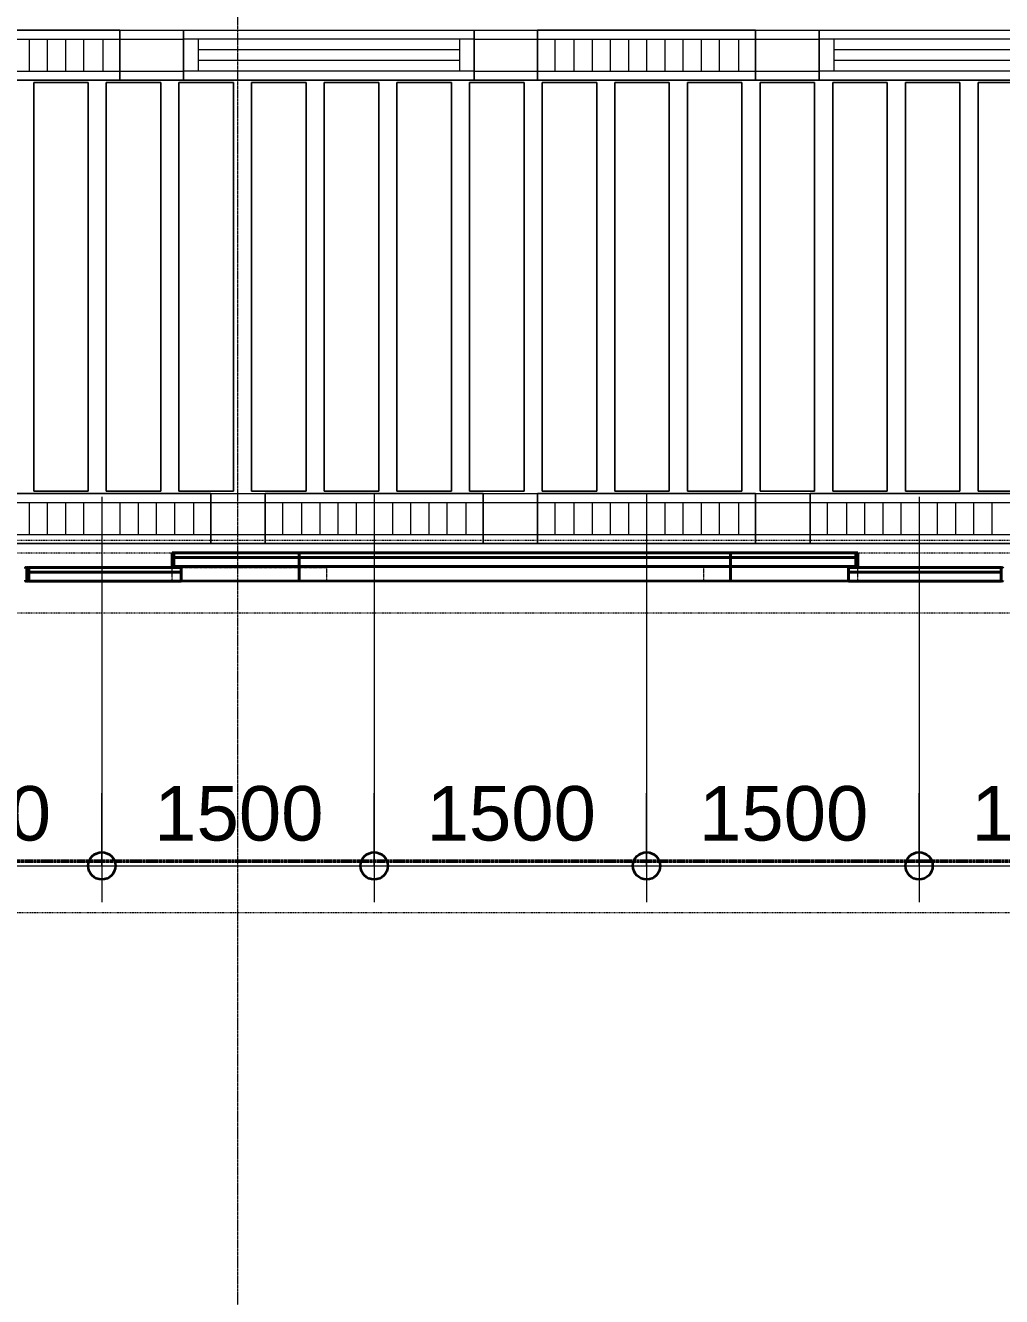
# Model space of a CAD drawing. Header units: millimetres. Extents: x -853228 to -774636, y -17776 to 22455.
# Drawn here: x -814253 to -808878, y -3994 to 3003 of the extents above; entities that cross this region are included whole.
import ezdxf

# ---------------------------------------------------------------- set-up
doc = ezdxf.new("R2010")
doc.units = ezdxf.units.MM
for name, pattern in [('DASH', [6.35, 3.175, -3.175]), ('DPA_Grid _ Level 100', [10, 5.5, -1.6, 1.3, -1.6]), ('DPA_Hidden 50', [3, 2, -1]), ('DPA_Hidden 500', [1.4, 0.8, -0.6])]:
    doc.linetypes.add(name, pattern=pattern)
for name, color, linetype, lineweight in [('A-ANNO-DIMS', 1, 'Continuous', 9), ('A-ANNO-DIMS-100', 1, 'Continuous', 9), ('A-DETL', 1, 'Continuous', 70), ('A-GENM', 1, 'Continuous', 9), ('A-GENM-HDLN', 2, 'DPA_Hidden 500', 9), ('A-GLAZ-CURT', 2, 'Continuous', 9), ('G-ANNO-SECL', 3, 'Continuous', 9), ('Q-SPCQ', 2, 'Continuous', 35), ('Q-SPCQ-HDLN', 2, 'DASH', 9), ('S-GRID', 251, 'Continuous', 9)]:
    doc.layers.add(name, color=color, linetype=linetype, lineweight=lineweight)
doc.styles.add('Arial_2', font='arial.ttf', dxfattribs={"height": 300})
doc.dimstyles.new('DPA-DIM-3_0_C-C', dxfattribs={"dimscale": 304.8, "dimtxt": 306.07782, "dimasz": 0.492126, "dimexe": 0.656168, "dimexo": 0.0625, "dimgap": 0.164042, "dimtad": 1, "dimdec": 0, "dimzin": 0, "dimdsep": 46, "dimtxsty": 'Arial_2', "dimblk1": 'DOTBLANK', "dimblk2": 'DOTBLANK', "dimsah": 1, "dimcen": 0.09, "dimdle": 0.656168, "dimadec": 8, "dimazin": 0, "dimtfac": 1, "dimtdec": 4, "dimtix": 1, "dimtmove": 0, "dimatfit": 3, "dimfxl": 1.312336, "dimfxlon": 1, "dimtvp": 1, "dimtolj": 1, "dimtzin": 0, "dimarcsym": 2})

# ---------------------------------------------------------------- blocks, each defined once
blk = doc.blocks.new('DPA_CP_Metal Ceiling Panel - Vertical Panel with Gap-11114031-4281-01 ENLARGED LOWER PLATFORM LEVEL - REFLECTED CEILING PLAN - SHEET 2')
at = {"layer": 'A-GLAZ-CURT'}
for p, q in [((-785007.4, 2689), (-785007.4, 439)), ((-784707.4, 2689), (-785007.4, 2689)), ((-784707.4, 2689), (-785007.4, 2689)), ((-785007.4, 2689), (-785007.4, 439)), ((-785007.4, 439), (-785007.4, 2689)), ((-785007.4, 2689), (-784707.4, 2689)), ((-784707.4, 2689), (-784707.4, 439)), ((-784707.4, 439), (-784707.4, 2689)), ((-784707.4, 2689), (-784707.4, 439)), ((-784707.4, 439), (-785007.4, 439)), ((-785007.4, 439), (-784707.4, 439)), ((-784707.4, 439), (-785007.4, 439))]:
    blk.add_line(p, q, dxfattribs=at)
blk = doc.blocks.new('DPA_Speciality_PlatformScreenDoor - Length_135300-12767973-4281-01 ENLARGED LOWER PLATFORM LEVEL - REFLECTED CEILING PLAN - SHEET 2')
at = {"layer": 'A-GENM'}
for p, q in [((92337.5, -250), (92139.7, -250)), ((92139.7, -250), (92337.5, -250)), ((92232.5, -250), (92142.5, -250)), ((92142.5, -250), (92232.5, -250)), ((92242.5, -250), (92332.5, -250)), ((92332.5, -250), (92242.5, -250)), ((96712.5, -250), (96910.3, -250)), ((96910.3, -250), (96712.5, -250)), ((96807.5, -250), (96717.5, -250)), ((96717.5, -250), (96807.5, -250)), ((96817.5, -250), (96907.5, -250)), ((96907.5, -250), (96817.5, -250)), ((92890.3, -330), (93014.1, -330)), ((92900.9, -330), (92954, -330)), ((92950.4, -330), (93003.5, -330)), ((94490.3, -330), (94614.1, -330)), ((94500.9, -330), (94554, -330)), ((94550.4, -330), (94603.5, -330))]:
    blk.add_line(p, q, dxfattribs=at)
at = {"layer": 'A-GENM-HDLN'}
for p, q in [((92637.5, -175), (92637.5, -250)), ((92637.5, -175), (93487.5, -175)), ((93487.5, -250), (93487.5, -175)), ((95562.5, -250), (95562.5, -175)), ((96412.5, -175), (95562.5, -175)), ((96412.5, -175), (96412.5, -250)), ((92637.5, -250), (93487.5, -250)), ((96412.5, -250), (95562.5, -250))]:
    blk.add_line(p, q, dxfattribs=at)
at = {"layer": 'Q-SPCQ', "linetype": 'DASH', "lineweight": 9}
blk.add_line((61742.7, 1650), (132340.1, 1650), dxfattribs=at)
at = {"layer": 'Q-SPCQ'}
for p, q in [((92687.5, -175), (91847.5, -175)), ((91847.5, -175), (92687.5, -175)), ((91847.5, -175), (91847.5, -225)), ((91847.5, -175), (91847.5, -225)), ((91847.5, -245), (91847.5, -180)), ((91847.5, -180), (91847.5, -245)), ((91877.5, -175), (92657.5, -175)), ((92657.5, -175), (91877.5, -175)), ((92657.5, -175), (91877.5, -175)), ((91877.5, -175), (92657.5, -175)), ((92637.5, -175), (93337.5, -175)), ((92687.5, -225), (92687.5, -175)), ((92687.5, -175), (92687.5, -225)), ((93337.5, -175), (93337.5, -330)), ((93337.5, -175), (95712.5, -175)), ((93337.5, -330), (93337.5, -175)), ((93337.5, -200), (93337.5, -175.9)), ((93337.5, -175.9), (93337.5, -200)), ((93337.5, -305), (93337.5, -200)), ((93337.5, -200), (93337.5, -305)), ((95712.5, -175), (95712.5, -330)), ((95712.5, -175), (96412.5, -175)), ((95712.5, -330), (95712.5, -175)), ((95712.5, -200), (95712.5, -175.9)), ((95712.5, -175.9), (95712.5, -200)), ((95712.5, -305), (95712.5, -200)), ((95712.5, -200), (95712.5, -305)), ((96362.5, -175), (97202.5, -175)), ((97202.5, -175), (96362.5, -175)), ((96362.5, -175), (96362.5, -225)), ((96362.5, -225), (96362.5, -175)), ((97172.5, -175), (96392.5, -175)), ((96392.5, -175), (97172.5, -175)), ((96392.5, -175), (97172.5, -175)), ((97172.5, -175), (96392.5, -175)), ((97202.5, -225), (97202.5, -175)), ((97202.5, -225), (97202.5, -175)), ((97202.5, -180), (97202.5, -245)), ((97202.5, -245), (97202.5, -180)), ((97212.5, -245), (97212.5, -180)), ((97212.5, -180), (97212.5, -245)), ((97212.5, -180), (97212.5, -245)), ((97212.5, -245), (97212.5, -180)), ((91847.5, -225), (92687.5, -225)), ((92687.5, -225), (91847.5, -225)), ((91847.5, -250), (91847.5, -225)), ((91847.5, -225), (91847.5, -250)), ((92687.5, -225), (91847.5, -225)), ((91847.5, -225), (91847.5, -250)), ((91847.5, -250), (91847.5, -225)), ((91847.5, -225), (92687.5, -225)), ((92687.5, -225), (91847.5, -225)), ((91847.5, -225), (92687.5, -225)), ((91847.5, -250), (92687.5, -250)), ((92687.5, -250), (91847.5, -250)), ((91847.5, -250), (92687.5, -250)), ((92687.5, -250), (91847.5, -250)), ((92657.5, -225), (91877.5, -225)), ((91877.5, -225), (92657.5, -225)), ((91877.5, -225), (92657.5, -225)), ((92657.5, -225), (91877.5, -225)), ((92637.5, -225), (91897.5, -225)), ((91897.5, -225), (92637.5, -225)), ((92637.5, -225), (91897.5, -225)), ((91897.5, -225), (92637.5, -225)), ((92637.5, -250), (91897.5, -250)), ((91897.5, -250), (92637.5, -250)), ((92637.5, -250), (91897.5, -250)), ((91897.5, -250), (92637.5, -250)), ((92637.5, -305), (92637.5, -250)), ((92637.5, -250), (92637.5, -330)), ((92647.5, -255), (92637.5, -255)), ((92637.5, -255), (92637.5, -330)), ((92637.5, -330), (92637.5, -255)), ((92637.5, -255), (92647.5, -255)), ((92647.5, -330), (92647.5, -255)), ((92647.5, -255), (92647.5, -330)), ((93337.5, -255), (92647.5, -255)), ((92647.5, -255), (93337.5, -255)), ((92647.5, -255), (92647.5, -305)), ((92647.5, -255), (92647.5, -305)), ((92687.5, -225), (92687.5, -250)), ((92687.5, -225), (92687.5, -250)), ((92687.5, -250), (92687.5, -225)), ((92687.5, -225), (92687.5, -250)), ((92697.5, -255), (93277.5, -255)), ((93277.5, -255), (92697.5, -255)), ((93287.5, -255), (92697.5, -255)), ((92697.5, -255), (93287.5, -255)), ((95712.5, -255), (93337.5, -255)), ((93337.5, -255), (95712.5, -255)), ((93337.5, -255), (93337.5, -305)), ((93337.5, -255), (93337.5, -305)), ((93337.5, -305), (93337.5, -255)), ((93337.5, -255), (93337.5, -305)), ((95662.5, -255), (93387.5, -255)), ((93387.5, -255), (95662.5, -255)), ((93397.5, -255), (95652.5, -255)), ((95652.5, -255), (93397.5, -255)), ((95712.5, -255), (96402.5, -255)), ((96402.5, -255), (95712.5, -255)), ((95712.5, -255), (95712.5, -305)), ((95712.5, -305), (95712.5, -255)), ((95712.5, -305), (95712.5, -255)), ((95712.5, -255), (95712.5, -305)), ((95762.5, -255), (96352.5, -255)), ((96352.5, -255), (95762.5, -255)), ((96352.5, -255), (95772.5, -255)), ((95772.5, -255), (96352.5, -255)), ((97202.5, -225), (96362.5, -225)), ((96362.5, -225), (97202.5, -225)), ((96362.5, -250), (96362.5, -225)), ((96362.5, -250), (96362.5, -225)), ((97202.5, -225), (96362.5, -225)), ((96362.5, -225), (96362.5, -250)), ((96362.5, -250), (96362.5, -225)), ((96362.5, -225), (97202.5, -225)), ((96362.5, -225), (97202.5, -225)), ((97202.5, -225), (96362.5, -225)), ((97202.5, -250), (96362.5, -250)), ((96362.5, -250), (97202.5, -250)), ((96362.5, -250), (97202.5, -250)), ((97202.5, -250), (96362.5, -250)), ((96392.5, -225), (97172.5, -225)), ((97172.5, -225), (96392.5, -225)), ((97172.5, -225), (96392.5, -225)), ((96392.5, -225), (97172.5, -225)), ((96402.5, -255), (96402.5, -330)), ((96412.5, -255), (96402.5, -255)), ((96402.5, -255), (96412.5, -255)), ((96402.5, -330), (96402.5, -255)), ((96402.5, -305), (96402.5, -255)), ((96402.5, -305), (96402.5, -255)), ((96412.5, -225), (97152.5, -225)), ((97152.5, -225), (96412.5, -225)), ((96412.5, -225), (97152.5, -225)), ((97152.5, -225), (96412.5, -225)), ((96412.5, -250), (97152.5, -250)), ((97152.5, -250), (96412.5, -250)), ((96412.5, -250), (97152.5, -250)), ((97152.5, -250), (96412.5, -250)), ((96412.5, -330), (96412.5, -250)), ((96412.5, -250), (96412.5, -305)), ((96412.5, -330), (96412.5, -255)), ((96412.5, -255), (96412.5, -330)), ((97202.5, -225), (97202.5, -250)), ((97202.5, -250), (97202.5, -225)), ((97202.5, -250), (97202.5, -225)), ((97202.5, -225), (97202.5, -250)), ((92637.5, -329.1), (92637.5, -305)), ((92637.5, -330), (93337.5, -330)), ((92637.5, -330), (92647.5, -330)), ((92647.5, -330), (92637.5, -330)), ((93337.5, -305), (92647.5, -305)), ((92647.5, -305), (93327.5, -305)), ((92647.5, -305), (92647.5, -330)), ((92647.5, -305), (92647.5, -330)), ((92647.5, -305), (93327.5, -305)), ((93327.5, -305), (92647.5, -305)), ((92647.5, -330), (92647.5, -305)), ((92647.5, -305), (92647.5, -330)), ((93337.5, -305), (92647.5, -305)), ((92647.5, -305), (93337.5, -305)), ((93327.5, -330), (92647.5, -330)), ((92647.5, -330), (93337.5, -330)), ((92647.5, -330), (93327.5, -330)), ((93327.5, -330), (92647.5, -330)), ((93277.5, -305), (92697.5, -305)), ((92697.5, -305), (93277.5, -305)), ((93277.5, -305), (92697.5, -305)), ((92697.5, -305), (93277.5, -305)), ((93287.5, -305), (92697.5, -305)), ((92697.5, -305), (93287.5, -305)), ((92697.5, -305), (93277.5, -305)), ((93277.5, -305), (92697.5, -305)), ((93277.5, -330), (92697.5, -330)), ((92697.5, -330), (93277.5, -330)), ((93277.5, -330), (92697.5, -330)), ((92697.5, -330), (93277.5, -330)), ((93327.5, -305), (93337.5, -305)), ((93337.5, -330), (93327.5, -330)), ((93337.5, -329.1), (93337.5, -305)), ((95712.5, -305), (93337.5, -305)), ((93337.5, -305), (93347.5, -305)), ((93337.5, -330), (93337.5, -305)), ((93337.5, -305), (93337.5, -330)), ((95712.5, -305), (93337.5, -305)), ((93337.5, -305), (95712.5, -305)), ((93337.5, -305), (93337.5, -329.1)), ((93337.5, -330), (93337.5, -305)), ((93337.5, -305), (93337.5, -330)), ((93337.5, -330), (95712.5, -330)), ((93347.5, -330), (93337.5, -330)), ((93337.5, -330), (95712.5, -330)), ((93347.5, -305), (95702.5, -305)), ((93347.5, -305), (95702.5, -305)), ((95702.5, -305), (93347.5, -305)), ((95702.5, -330), (93347.5, -330)), ((93347.5, -330), (95702.5, -330)), ((95702.5, -330), (93347.5, -330)), ((95662.5, -305), (93387.5, -305)), ((93387.5, -305), (95662.5, -305)), ((95652.5, -305), (93397.5, -305)), ((93397.5, -305), (95652.5, -305)), ((95652.5, -305), (93397.5, -305)), ((93397.5, -305), (95652.5, -305)), ((93397.5, -305), (95652.5, -305)), ((95652.5, -305), (93397.5, -305)), ((95652.5, -330), (93397.5, -330)), ((93397.5, -330), (95652.5, -330)), ((95652.5, -330), (93397.5, -330)), ((93397.5, -330), (95652.5, -330)), ((95702.5, -305), (95712.5, -305)), ((95712.5, -330), (95702.5, -330)), ((95712.5, -329.1), (95712.5, -305)), ((95712.5, -305), (95722.5, -305)), ((96402.5, -305), (95712.5, -305)), ((95712.5, -305), (95712.5, -330)), ((95712.5, -330), (95712.5, -305)), ((95712.5, -305), (96402.5, -305)), ((96402.5, -305), (95712.5, -305)), ((95712.5, -305), (95712.5, -329.1)), ((95712.5, -330), (95712.5, -305)), ((95712.5, -305), (95712.5, -330)), ((95712.5, -330), (96412.5, -330)), ((95712.5, -330), (96402.5, -330)), ((95722.5, -330), (95712.5, -330)), ((95722.5, -305), (96402.5, -305)), ((96402.5, -305), (95722.5, -305)), ((95722.5, -305), (96402.5, -305)), ((96402.5, -330), (95722.5, -330)), ((96402.5, -330), (95722.5, -330)), ((95722.5, -330), (96402.5, -330)), ((95762.5, -305), (96352.5, -305)), ((96352.5, -305), (95762.5, -305)), ((95772.5, -305), (96352.5, -305)), ((96352.5, -305), (95772.5, -305)), ((95772.5, -305), (96352.5, -305)), ((96352.5, -305), (95772.5, -305)), ((96352.5, -305), (95772.5, -305)), ((95772.5, -305), (96352.5, -305)), ((95772.5, -330), (96352.5, -330)), ((96352.5, -330), (95772.5, -330)), ((95772.5, -330), (96352.5, -330)), ((96352.5, -330), (95772.5, -330)), ((96402.5, -330), (96402.5, -305)), ((96402.5, -330), (96402.5, -305)), ((96402.5, -305), (96402.5, -330)), ((96402.5, -330), (96402.5, -305)), ((96402.5, -330), (96412.5, -330)), ((96412.5, -330), (96402.5, -330)), ((96412.5, -305), (96412.5, -329.1))]:
    blk.add_line(p, q, dxfattribs=at)
for centre, start, end in [((91842.5, -180), 0, 180), ((91842.5, -180), 0, 45), ((97207.5, -180), 0, 180), ((97207.5, -180), 135, 180), ((97207.5, -180), 60, 120), ((97207.5, -180), 360, 30), ((97217.5, -180), 0, 180), ((97217.5, -180), 150, 180), ((97217.5, -180), 60, 120), ((91842.5, -245), 180, 360), ((91842.5, -245), 330, 360), ((97207.5, -245), 180, 210), ((97207.5, -245), 180, 0), ((97207.5, -245), 240, 300), ((97207.5, -245), 330, 0), ((97217.5, -245), 180, 210), ((97217.5, -245), 180, 360), ((97217.5, -245), 240, 300)]:
    blk.add_arc(centre, 5, start, end, dxfattribs=at)
at = {"layer": 'Q-SPCQ-HDLN'}
for p, q in [((132340.1, 0), (61742.7, 0)), ((132340.1, -330), (61742.7, -330)), ((132340.1, -400), (61742.7, -400))]:
    blk.add_line(p, q, dxfattribs=at)
blk = doc.blocks.new('DPA_CP_Metal Ceiling Luminaire2 - Linear Luminaire-12404975-4281-01 ENLARGED LOWER PLATFORM LEVEL - REFLECTED CEILING PLAN - SHEET 2')
at = {"layer": 'A-GLAZ-CURT'}
for p, q in [((-786932.4, 2701.5), (-786932.4, 2976.5)), ((-786932.4, 2976.5), (-785732.4, 2976.5)), ((-786932.4, 2976.5), (-786932.4, 2701.5)), ((-785732.4, 2976.5), (-786932.4, 2976.5)), ((-786932.4, 2976.5), (-785732.4, 2976.5)), ((-786932.4, 2939), (-786932.4, 2701.5)), ((-785732.4, 2976.5), (-785732.4, 2701.5)), ((-785732.4, 2701.5), (-785732.4, 2976.5)), ((-785732.4, 2939), (-785732.4, 2701.5)), ((-786932.4, 2926.5), (-785732.4, 2926.5)), ((-786932.4, 2751.5), (-785732.4, 2751.5)), ((-785732.4, 2701.5), (-786932.4, 2701.5)), ((-785732.4, 2701.5), (-786932.4, 2701.5)), ((-786932.4, 2701.5), (-785732.4, 2701.5))]:
    blk.add_line(p, q, dxfattribs=at)
at = {"layer": 'A-GLAZ-CURT', "linetype": 'DPA_Hidden 50'}
for p, q in [((-786837.4, 2926.5), (-786837.4, 2751.5)), ((-786732.4, 2926.5), (-786732.4, 2751.5)), ((-786632.4, 2926.5), (-786632.4, 2751.5)), ((-786532.4, 2926.5), (-786532.4, 2751.5)), ((-786432.4, 2926.5), (-786432.4, 2751.5)), ((-786332.4, 2926.5), (-786332.4, 2751.5)), ((-786232.4, 2926.5), (-786232.4, 2751.5)), ((-786132.4, 2926.5), (-786132.4, 2751.5)), ((-786032.4, 2926.5), (-786032.4, 2751.5)), ((-785932.4, 2926.5), (-785932.4, 2751.5)), ((-785827.4, 2926.5), (-785827.4, 2751.5))]:
    blk.add_line(p, q, dxfattribs=at)
blk = doc.blocks.new('DPA_CP_Metal Ceiling Panel1 - Horizontal with Gap-13297912-4281-01 ENLARGED LOWER PLATFORM LEVEL - REFLECTED CEILING PLAN - SHEET 2')
at = {"layer": 'A-GLAZ-CURT'}
for p, q in [((-786232.4, 151.5), (-786232.4, 426.5)), ((-786232.4, 151.5), (-786232.4, 426.5)), ((-786232.4, 426.5), (-785932.4, 426.5)), ((-786232.4, 426.5), (-785932.4, 426.5)), ((-786232.4, 151.5), (-786232.4, 426.5)), ((-785932.4, 151.5), (-785932.4, 426.5)), ((-785932.4, 426.5), (-785932.4, 151.5)), ((-785932.4, 426.5), (-785932.4, 151.5)), ((-786232.4, 376.5), (-785932.4, 376.5)), ((-786232.4, 201.5), (-785932.4, 201.5)), ((-786232.4, 151.5), (-785932.4, 151.5)), ((-785932.4, 151.5), (-786232.4, 151.5)), ((-785932.4, 151.5), (-786232.4, 151.5))]:
    blk.add_line(p, q, dxfattribs=at)
blk = doc.blocks.new('DPA_CP_Metal Ceiling Air Supply1 - Linear Diffuser Air Supply-12404980-4281-01 ENLARGED LOWER PLATFORM LEVEL - REFLECTED CEILING PLAN - SHEET 2')
at = {"layer": 'A-GLAZ-CURT'}
for p, q in [((-788882.4, 2701.5), (-788882.4, 2976.5)), ((-788882.4, 2976.5), (-787282.4, 2976.5)), ((-788882.4, 2701.5), (-788882.4, 2976.5)), ((-788882.4, 2976.5), (-787282.4, 2976.5)), ((-788882.4, 2976.5), (-787282.4, 2976.5)), ((-788882.4, 2701.5), (-788882.4, 2976.5)), ((-787282.4, 2701.5), (-787282.4, 2976.5)), ((-787282.4, 2976.5), (-787282.4, 2701.5)), ((-787282.4, 2976.5), (-787282.4, 2701.5)), ((-787282.4, 2926.5), (-788882.4, 2926.5)), ((-788802.4, 2926.5), (-788802.4, 2751.5)), ((-787362.4, 2926.5), (-787362.4, 2751.5)), ((-787282.4, 2751.5), (-788882.4, 2751.5)), ((-788882.4, 2701.5), (-787282.4, 2701.5)), ((-787282.4, 2701.5), (-788882.4, 2701.5)), ((-787282.4, 2701.5), (-788882.4, 2701.5))]:
    blk.add_line(p, q, dxfattribs=at)
at = {"layer": 'A-GLAZ-CURT', "linetype": 'DPA_Hidden 50'}
for p, q in [((-787362.4, 2868.2), (-788802.4, 2868.2)), ((-787362.4, 2809.9), (-788802.4, 2809.9))]:
    blk.add_line(p, q, dxfattribs=at)
blk = doc.blocks.new('DPA_CP_Metal Ceiling Panel1 - Horizontal with Gap-16028279-4281-01 ENLARGED LOWER PLATFORM LEVEL - REFLECTED CEILING PLAN - SHEET 2')
at = {"layer": 'A-GLAZ-CURT'}
for p, q in [((-787282.4, 2701.5), (-787282.4, 2976.5)), ((-787282.4, 2701.5), (-787282.4, 2976.5)), ((-787282.4, 2976.5), (-786932.4, 2976.5)), ((-787282.4, 2976.5), (-786932.4, 2976.5)), ((-787282.4, 2701.5), (-787282.4, 2976.5)), ((-786932.4, 2701.5), (-786932.4, 2976.5)), ((-786932.4, 2976.5), (-786932.4, 2701.5)), ((-786932.4, 2976.5), (-786932.4, 2701.5)), ((-787282.4, 2926.5), (-786932.4, 2926.5)), ((-787282.4, 2751.5), (-786932.4, 2751.5)), ((-787282.4, 2701.5), (-786932.4, 2701.5)), ((-786932.4, 2701.5), (-787282.4, 2701.5)), ((-786932.4, 2701.5), (-787282.4, 2701.5))]:
    blk.add_line(p, q, dxfattribs=at)
blk = doc.blocks.new('DIMBLOCK80-4281-01 ENLARGED LOWER PLATFORM LEVEL - REFLECTED CEILING PLAN - SHEET 2')
at = {"layer": 'A-ANNO-DIMS-100'}
for p, q in [((-815332.4, -1223.5), (-815332.4, -1823.5)), ((-815332.4, -1623.5), (-815332.4, -1223.5)), ((-813832.4, -1223.5), (-813832.4, -1823.5)), ((-813832.4, -1623.5), (-813832.4, -1223.5)), ((-815332.4, -1623.5), (-813832.4, -1623.5))]:
    blk.add_line(p, q, dxfattribs=at)
at = {"layer": 'A-ANNO-DIMS-100', "lineweight": 35}
for centre in [(-815332.4, -1623.5), (-813832.4, -1623.5)]:
    blk.add_circle(centre, 75, dxfattribs=at)
at = {"layer": 'A-ANNO-DIMS-100', "color": 0, "insert": (-815043.8, -1184.1), "char_height": 300, "width": 1107.531, "attachment_point": 1, "line_spacing_factor": 0.941778, "style": 'Arial_2'}
blk.add_mtext('1500', dxfattribs=at)
blk = doc.blocks.new('_DotBlank')
at = {"color": 0, "linetype": 'ByBlock', "lineweight": -2}
blk.add_line((-0.5, 0), (-1, 0), dxfattribs=at)
blk.add_circle((0, 0), 0.5, dxfattribs=at)
blk = doc.blocks.new('DIMBLOCK81-4281-01 ENLARGED LOWER PLATFORM LEVEL - REFLECTED CEILING PLAN - SHEET 2')
at = {"layer": 'A-ANNO-DIMS-100'}
for p, q in [((-813832.4, -1223.5), (-813832.4, -1823.5)), ((-813832.4, -1623.5), (-813832.4, -1223.5)), ((-812332.4, -1223.5), (-812332.4, -1823.5)), ((-812332.4, -1623.5), (-812332.4, -1223.5)), ((-813832.4, -1623.5), (-812132.4, -1623.5))]:
    blk.add_line(p, q, dxfattribs=at)
at = {"layer": 'A-ANNO-DIMS-100', "lineweight": 35}
for centre in [(-813832.4, -1623.5), (-812332.4, -1623.5)]:
    blk.add_circle(centre, 75, dxfattribs=at)
at = {"layer": 'A-ANNO-DIMS-100', "color": 0, "insert": (-813543.8, -1184.1), "char_height": 300, "width": 1107.531, "attachment_point": 1, "line_spacing_factor": 0.941778, "style": 'Arial_2'}
blk.add_mtext('1500', dxfattribs=at)
blk = doc.blocks.new('DIMBLOCK82-4281-01 ENLARGED LOWER PLATFORM LEVEL - REFLECTED CEILING PLAN - SHEET 2')
at = {"layer": 'A-ANNO-DIMS-100'}
for p, q in [((-812332.4, -1223.5), (-812332.4, -1823.5)), ((-812332.4, -1623.5), (-812332.4, -1223.5)), ((-810832.4, -1223.5), (-810832.4, -1823.5)), ((-810832.4, -1623.5), (-810832.4, -1223.5)), ((-812532.4, -1623.5), (-810832.4, -1623.5))]:
    blk.add_line(p, q, dxfattribs=at)
at = {"layer": 'A-ANNO-DIMS-100', "lineweight": 35}
for centre in [(-812332.4, -1623.5), (-810832.4, -1623.5)]:
    blk.add_circle(centre, 75, dxfattribs=at)
at = {"layer": 'A-ANNO-DIMS-100', "color": 0, "insert": (-812043.8, -1184.1), "char_height": 300, "width": 1107.531, "attachment_point": 1, "line_spacing_factor": 0.941778, "style": 'Arial_2'}
blk.add_mtext('1500', dxfattribs=at)
blk = doc.blocks.new('DIMBLOCK83-4281-01 ENLARGED LOWER PLATFORM LEVEL - REFLECTED CEILING PLAN - SHEET 2')
at = {"layer": 'A-ANNO-DIMS-100'}
for p, q in [((-810832.4, -1223.5), (-810832.4, -1823.5)), ((-810832.4, -1623.5), (-810832.4, -1223.5)), ((-809332.4, -1223.5), (-809332.4, -1823.5)), ((-809332.4, -1623.5), (-809332.4, -1223.5)), ((-810832.4, -1623.5), (-809332.4, -1623.5))]:
    blk.add_line(p, q, dxfattribs=at)
at = {"layer": 'A-ANNO-DIMS-100', "lineweight": 35}
for centre in [(-810832.4, -1623.5), (-809332.4, -1623.5)]:
    blk.add_circle(centre, 75, dxfattribs=at)
at = {"layer": 'A-ANNO-DIMS-100', "color": 0, "insert": (-810543.8, -1184.1), "char_height": 300, "width": 1107.531, "attachment_point": 1, "line_spacing_factor": 0.941778, "style": 'Arial_2'}
blk.add_mtext('1500', dxfattribs=at)
blk = doc.blocks.new('DIMBLOCK84-4281-01 ENLARGED LOWER PLATFORM LEVEL - REFLECTED CEILING PLAN - SHEET 2')
at = {"layer": 'A-ANNO-DIMS-100'}
for p, q in [((-809332.4, -1223.5), (-809332.4, -1823.5)), ((-809332.4, -1623.5), (-809332.4, -1223.5)), ((-807832.4, -1223.5), (-807832.4, -1823.5)), ((-807832.4, -1623.5), (-807832.4, -1223.5)), ((-809332.4, -1623.5), (-807632.4, -1623.5))]:
    blk.add_line(p, q, dxfattribs=at)
at = {"layer": 'A-ANNO-DIMS-100', "lineweight": 35}
for centre in [(-809332.4, -1623.5), (-807832.4, -1623.5)]:
    blk.add_circle(centre, 75, dxfattribs=at)
at = {"layer": 'A-ANNO-DIMS-100', "color": 0, "insert": (-809043.8, -1184.1), "char_height": 300, "width": 1107.531, "attachment_point": 1, "line_spacing_factor": 0.941778, "style": 'Arial_2'}
blk.add_mtext('1500', dxfattribs=at)

msp = doc.modelspace()

# ---------------------------------------------------------------- linework, layer by layer
at = {"layer": 'A-DETL', "color": 55, "linetype": 'DPA_Hidden 50', "lineweight": 9}
for p, q in [((-812332.4, 428), (-812332.4, -1392)), ((-812332.4, 428), (-812332.4, -1392)), ((-810832.4, 428), (-810832.4, -1392)), ((-813832.4, 408), (-813832.4, -1392)), ((-809332.4, 408), (-809332.4, -1392))]:
    msp.add_line(p, q, dxfattribs=at)
at = {"layer": 'G-ANNO-SECL', "linetype": 'DPA_Grid _ Level 100', "lineweight": 50}
msp.add_line((-851417.7, -1598.3), (-777570.3, -1598.3), dxfattribs=at)
at = {"layer": 'S-GRID', "linetype": 'DPA_Grid _ Level 100'}
msp.add_line((-813082.4, -17775.6), (-813082.4, 20540.3), dxfattribs=at)

# ---------------------------------------------------------------- block references
at = {"layer": 'A-GLAZ-CURT'}
for name, p in [('DPA_CP_Metal Ceiling Luminaire2 - Linear Luminaire-12404975-4281-01 ENLARGED LOWER PLATFORM LEVEL - REFLECTED CEILING PLAN - SHEET 2', (-28000, 0)), ('DPA_CP_Metal Ceiling Luminaire2 - Linear Luminaire-12404975-4281-01 ENLARGED LOWER PLATFORM LEVEL - REFLECTED CEILING PLAN - SHEET 2', (-28000, 0)), ('DPA_CP_Metal Ceiling Luminaire2 - Linear Luminaire-12404975-4281-01 ENLARGED LOWER PLATFORM LEVEL - REFLECTED CEILING PLAN - SHEET 2', (-28000, 0)), ('DPA_CP_Metal Ceiling Panel1 - Horizontal with Gap-16028279-4281-01 ENLARGED LOWER PLATFORM LEVEL - REFLECTED CEILING PLAN - SHEET 2', (-26450, 0)), ('DPA_CP_Metal Ceiling Panel1 - Horizontal with Gap-16028279-4281-01 ENLARGED LOWER PLATFORM LEVEL - REFLECTED CEILING PLAN - SHEET 2', (-26450, 0)), ('DPA_CP_Metal Ceiling Panel1 - Horizontal with Gap-16028279-4281-01 ENLARGED LOWER PLATFORM LEVEL - REFLECTED CEILING PLAN - SHEET 2', (-26450, 0)), ('DPA_CP_Metal Ceiling Air Supply1 - Linear Diffuser Air Supply-12404980-4281-01 ENLARGED LOWER PLATFORM LEVEL - REFLECTED CEILING PLAN - SHEET 2', (-24500, 0)), ('DPA_CP_Metal Ceiling Air Supply1 - Linear Diffuser Air Supply-12404980-4281-01 ENLARGED LOWER PLATFORM LEVEL - REFLECTED CEILING PLAN - SHEET 2', (-24500, 0)), ('DPA_CP_Metal Ceiling Air Supply1 - Linear Diffuser Air Supply-12404980-4281-01 ENLARGED LOWER PLATFORM LEVEL - REFLECTED CEILING PLAN - SHEET 2', (-24500, 0)), ('DPA_CP_Metal Ceiling Panel1 - Horizontal with Gap-16028279-4281-01 ENLARGED LOWER PLATFORM LEVEL - REFLECTED CEILING PLAN - SHEET 2', (-24500, 0)), ('DPA_CP_Metal Ceiling Panel1 - Horizontal with Gap-16028279-4281-01 ENLARGED LOWER PLATFORM LEVEL - REFLECTED CEILING PLAN - SHEET 2', (-24500, 0)), ('DPA_CP_Metal Ceiling Panel1 - Horizontal with Gap-16028279-4281-01 ENLARGED LOWER PLATFORM LEVEL - REFLECTED CEILING PLAN - SHEET 2', (-24500, 0)), ('DPA_CP_Metal Ceiling Luminaire2 - Linear Luminaire-12404975-4281-01 ENLARGED LOWER PLATFORM LEVEL - REFLECTED CEILING PLAN - SHEET 2', (-24500, 0)), ('DPA_CP_Metal Ceiling Luminaire2 - Linear Luminaire-12404975-4281-01 ENLARGED LOWER PLATFORM LEVEL - REFLECTED CEILING PLAN - SHEET 2', (-24500, 0)), ('DPA_CP_Metal Ceiling Luminaire2 - Linear Luminaire-12404975-4281-01 ENLARGED LOWER PLATFORM LEVEL - REFLECTED CEILING PLAN - SHEET 2', (-24500, 0)), ('DPA_CP_Metal Ceiling Panel1 - Horizontal with Gap-16028279-4281-01 ENLARGED LOWER PLATFORM LEVEL - REFLECTED CEILING PLAN - SHEET 2', (-22950, 0)), ('DPA_CP_Metal Ceiling Panel1 - Horizontal with Gap-16028279-4281-01 ENLARGED LOWER PLATFORM LEVEL - REFLECTED CEILING PLAN - SHEET 2', (-22950, 0)), ('DPA_CP_Metal Ceiling Panel1 - Horizontal with Gap-16028279-4281-01 ENLARGED LOWER PLATFORM LEVEL - REFLECTED CEILING PLAN - SHEET 2', (-22950, 0)), ('DPA_CP_Metal Ceiling Air Supply1 - Linear Diffuser Air Supply-12404980-4281-01 ENLARGED LOWER PLATFORM LEVEL - REFLECTED CEILING PLAN - SHEET 2', (-21000, 0)), ('DPA_CP_Metal Ceiling Air Supply1 - Linear Diffuser Air Supply-12404980-4281-01 ENLARGED LOWER PLATFORM LEVEL - REFLECTED CEILING PLAN - SHEET 2', (-21000, 0)), ('DPA_CP_Metal Ceiling Air Supply1 - Linear Diffuser Air Supply-12404980-4281-01 ENLARGED LOWER PLATFORM LEVEL - REFLECTED CEILING PLAN - SHEET 2', (-21000, 0)), ('DPA_CP_Metal Ceiling Panel - Vertical Panel with Gap-11114031-4281-01 ENLARGED LOWER PLATFORM LEVEL - REFLECTED CEILING PLAN - SHEET 2', (-29200, 0)), ('DPA_CP_Metal Ceiling Panel - Vertical Panel with Gap-11114031-4281-01 ENLARGED LOWER PLATFORM LEVEL - REFLECTED CEILING PLAN - SHEET 2', (-28800, 0)), ('DPA_CP_Metal Ceiling Panel - Vertical Panel with Gap-11114031-4281-01 ENLARGED LOWER PLATFORM LEVEL - REFLECTED CEILING PLAN - SHEET 2', (-28400, 0)), ('DPA_CP_Metal Ceiling Panel - Vertical Panel with Gap-11114031-4281-01 ENLARGED LOWER PLATFORM LEVEL - REFLECTED CEILING PLAN - SHEET 2', (-28000, 0)), ('DPA_CP_Metal Ceiling Panel - Vertical Panel with Gap-11114031-4281-01 ENLARGED LOWER PLATFORM LEVEL - REFLECTED CEILING PLAN - SHEET 2', (-27600, 0)), ('DPA_CP_Metal Ceiling Panel - Vertical Panel with Gap-11114031-4281-01 ENLARGED LOWER PLATFORM LEVEL - REFLECTED CEILING PLAN - SHEET 2', (-27200, 0)), ('DPA_CP_Metal Ceiling Panel - Vertical Panel with Gap-11114031-4281-01 ENLARGED LOWER PLATFORM LEVEL - REFLECTED CEILING PLAN - SHEET 2', (-26800, 0)), ('DPA_CP_Metal Ceiling Panel - Vertical Panel with Gap-11114031-4281-01 ENLARGED LOWER PLATFORM LEVEL - REFLECTED CEILING PLAN - SHEET 2', (-26400, 0)), ('DPA_CP_Metal Ceiling Panel - Vertical Panel with Gap-11114031-4281-01 ENLARGED LOWER PLATFORM LEVEL - REFLECTED CEILING PLAN - SHEET 2', (-26000, 0)), ('DPA_CP_Metal Ceiling Panel - Vertical Panel with Gap-11114031-4281-01 ENLARGED LOWER PLATFORM LEVEL - REFLECTED CEILING PLAN - SHEET 2', (-25600, 0)), ('DPA_CP_Metal Ceiling Panel - Vertical Panel with Gap-11114031-4281-01 ENLARGED LOWER PLATFORM LEVEL - REFLECTED CEILING PLAN - SHEET 2', (-25200, 0)), ('DPA_CP_Metal Ceiling Panel - Vertical Panel with Gap-11114031-4281-01 ENLARGED LOWER PLATFORM LEVEL - REFLECTED CEILING PLAN - SHEET 2', (-24800, 0)), ('DPA_CP_Metal Ceiling Panel - Vertical Panel with Gap-11114031-4281-01 ENLARGED LOWER PLATFORM LEVEL - REFLECTED CEILING PLAN - SHEET 2', (-24400, 0)), ('DPA_CP_Metal Ceiling Panel - Vertical Panel with Gap-11114031-4281-01 ENLARGED LOWER PLATFORM LEVEL - REFLECTED CEILING PLAN - SHEET 2', (-24000, 0)), ('DPA_CP_Metal Ceiling Luminaire2 - Linear Luminaire-12404975-4281-01 ENLARGED LOWER PLATFORM LEVEL - REFLECTED CEILING PLAN - SHEET 2', (-27500, -2550)), ('DPA_CP_Metal Ceiling Luminaire2 - Linear Luminaire-12404975-4281-01 ENLARGED LOWER PLATFORM LEVEL - REFLECTED CEILING PLAN - SHEET 2', (-27500, -2550)), ('DPA_CP_Metal Ceiling Luminaire2 - Linear Luminaire-12404975-4281-01 ENLARGED LOWER PLATFORM LEVEL - REFLECTED CEILING PLAN - SHEET 2', (-27500, -2550)), ('DPA_CP_Metal Ceiling Panel1 - Horizontal with Gap-13297912-4281-01 ENLARGED LOWER PLATFORM LEVEL - REFLECTED CEILING PLAN - SHEET 2', (-27000, 0)), ('DPA_CP_Metal Ceiling Panel1 - Horizontal with Gap-13297912-4281-01 ENLARGED LOWER PLATFORM LEVEL - REFLECTED CEILING PLAN - SHEET 2', (-27000, 0)), ('DPA_CP_Metal Ceiling Panel1 - Horizontal with Gap-13297912-4281-01 ENLARGED LOWER PLATFORM LEVEL - REFLECTED CEILING PLAN - SHEET 2', (-27000, 0)), ('DPA_CP_Metal Ceiling Luminaire2 - Linear Luminaire-12404975-4281-01 ENLARGED LOWER PLATFORM LEVEL - REFLECTED CEILING PLAN - SHEET 2', (-26000, -2550)), ('DPA_CP_Metal Ceiling Luminaire2 - Linear Luminaire-12404975-4281-01 ENLARGED LOWER PLATFORM LEVEL - REFLECTED CEILING PLAN - SHEET 2', (-26000, -2550)), ('DPA_CP_Metal Ceiling Luminaire2 - Linear Luminaire-12404975-4281-01 ENLARGED LOWER PLATFORM LEVEL - REFLECTED CEILING PLAN - SHEET 2', (-26000, -2550)), ('DPA_CP_Metal Ceiling Panel1 - Horizontal with Gap-13297912-4281-01 ENLARGED LOWER PLATFORM LEVEL - REFLECTED CEILING PLAN - SHEET 2', (-25500, 0)), ('DPA_CP_Metal Ceiling Panel1 - Horizontal with Gap-13297912-4281-01 ENLARGED LOWER PLATFORM LEVEL - REFLECTED CEILING PLAN - SHEET 2', (-25500, 0)), ('DPA_CP_Metal Ceiling Panel1 - Horizontal with Gap-13297912-4281-01 ENLARGED LOWER PLATFORM LEVEL - REFLECTED CEILING PLAN - SHEET 2', (-25500, 0)), ('DPA_CP_Metal Ceiling Luminaire2 - Linear Luminaire-12404975-4281-01 ENLARGED LOWER PLATFORM LEVEL - REFLECTED CEILING PLAN - SHEET 2', (-24500, -2550)), ('DPA_CP_Metal Ceiling Luminaire2 - Linear Luminaire-12404975-4281-01 ENLARGED LOWER PLATFORM LEVEL - REFLECTED CEILING PLAN - SHEET 2', (-24500, -2550)), ('DPA_CP_Metal Ceiling Luminaire2 - Linear Luminaire-12404975-4281-01 ENLARGED LOWER PLATFORM LEVEL - REFLECTED CEILING PLAN - SHEET 2', (-24500, -2550)), ('DPA_CP_Metal Ceiling Panel1 - Horizontal with Gap-13297912-4281-01 ENLARGED LOWER PLATFORM LEVEL - REFLECTED CEILING PLAN - SHEET 2', (-24000, 0)), ('DPA_CP_Metal Ceiling Panel1 - Horizontal with Gap-13297912-4281-01 ENLARGED LOWER PLATFORM LEVEL - REFLECTED CEILING PLAN - SHEET 2', (-24000, 0)), ('DPA_CP_Metal Ceiling Panel1 - Horizontal with Gap-13297912-4281-01 ENLARGED LOWER PLATFORM LEVEL - REFLECTED CEILING PLAN - SHEET 2', (-24000, 0)), ('DPA_CP_Metal Ceiling Luminaire2 - Linear Luminaire-12404975-4281-01 ENLARGED LOWER PLATFORM LEVEL - REFLECTED CEILING PLAN - SHEET 2', (-23000, -2550)), ('DPA_CP_Metal Ceiling Luminaire2 - Linear Luminaire-12404975-4281-01 ENLARGED LOWER PLATFORM LEVEL - REFLECTED CEILING PLAN - SHEET 2', (-23000, -2550)), ('DPA_CP_Metal Ceiling Luminaire2 - Linear Luminaire-12404975-4281-01 ENLARGED LOWER PLATFORM LEVEL - REFLECTED CEILING PLAN - SHEET 2', (-23000, -2550))]:
    msp.add_blockref(name, p, dxfattribs=at)
at = {"layer": 'Q-SPCQ', "rotation": 180}
msp.add_blockref('DPA_Speciality_PlatformScreenDoor - Length_135300-12767973-4281-01 ENLARGED LOWER PLATFORM LEVEL - REFLECTED CEILING PLAN - SHEET 2', (-717032.4, -231), dxfattribs=at)

# ---------------------------------------------------------------- dimensions: what is measured, and where the dimension line sits
at = {"layer": 'A-ANNO-DIMS'}
for base, p1, p2, picture, middle in [((-813832.4, -1623.5), (-815332.4, -1223.5), (-813832.4, -1223.5), 'DIMBLOCK80-4281-01 ENLARGED LOWER PLATFORM LEVEL - REFLECTED CEILING PLAN - SHEET 2', (-814582.4, -1420.4)), ((-812332.4, -1623.5), (-813832.4, -1223.5), (-812332.4, -1223.5), 'DIMBLOCK81-4281-01 ENLARGED LOWER PLATFORM LEVEL - REFLECTED CEILING PLAN - SHEET 2', (-813082.4, -1420.4)), ((-810832.4, -1623.5), (-812332.4, -1223.5), (-810832.4, -1223.5), 'DIMBLOCK82-4281-01 ENLARGED LOWER PLATFORM LEVEL - REFLECTED CEILING PLAN - SHEET 2', (-811582.4, -1420.4)), ((-809332.4, -1623.5), (-810832.4, -1223.5), (-809332.4, -1223.5), 'DIMBLOCK83-4281-01 ENLARGED LOWER PLATFORM LEVEL - REFLECTED CEILING PLAN - SHEET 2', (-810082.4, -1420.4)), ((-807832.4, -1623.5), (-809332.4, -1223.5), (-807832.4, -1223.5), 'DIMBLOCK84-4281-01 ENLARGED LOWER PLATFORM LEVEL - REFLECTED CEILING PLAN - SHEET 2', (-808582.4, -1420.4))]:
    dim = msp.add_linear_dim(base=base, p1=p1, p2=p2, dimstyle='DPA-DIM-3_0_C-C', override={"dimpost": '<>', "dimfxl": 1500}, dxfattribs=at)
    dim.commit()
    dim.dimension.update_dxf_attribs({"geometry": picture, "text_midpoint": middle})

doc.saveas('drawing.dxf')
